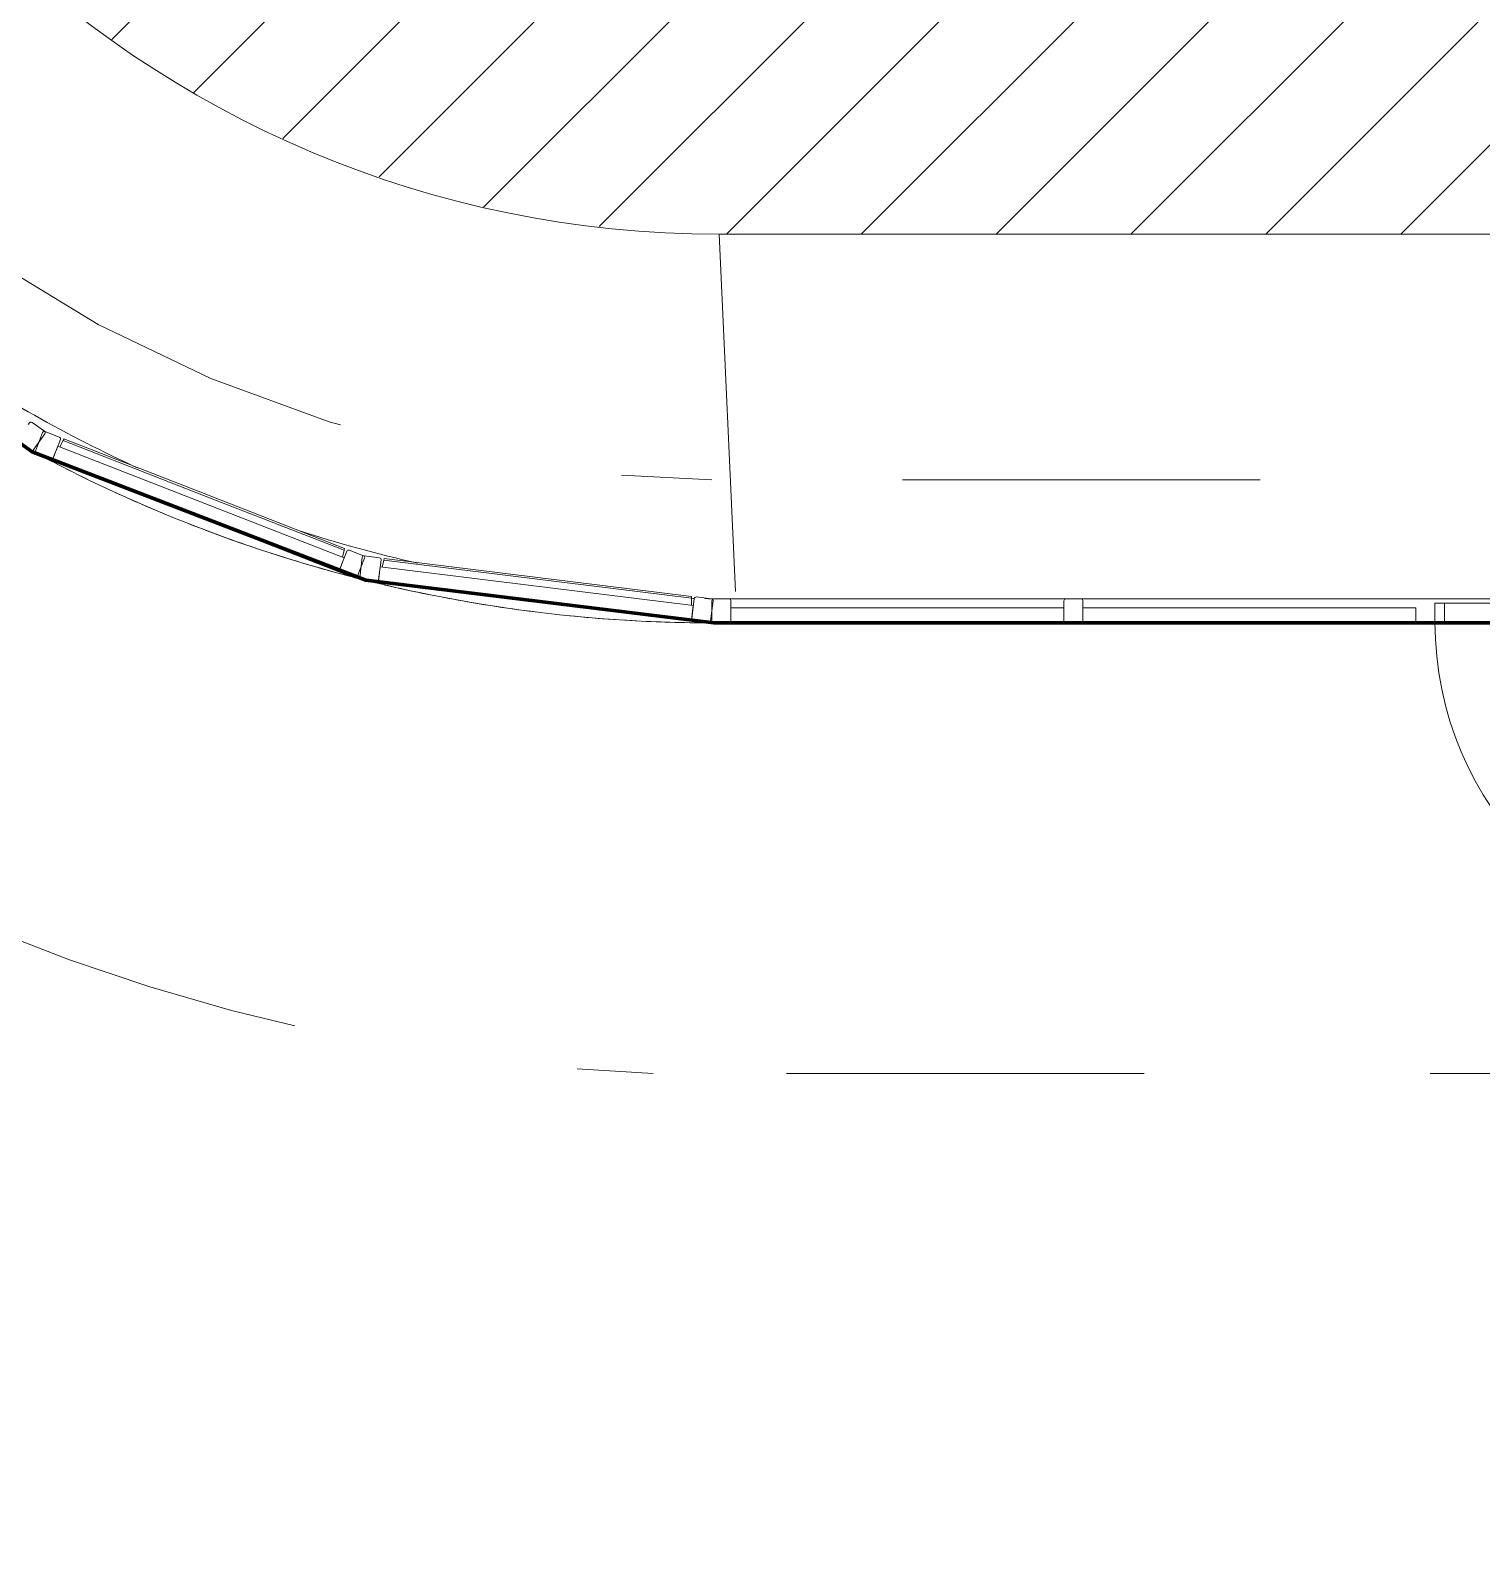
# Model space of a CAD drawing. Header units: metres. Extents: x -227.9 to -140, y 37.9 to 92.1.
# Drawn here: x -205.024 to -201.979, y 57.589 to 60.756 of the extents above; entities that cross this region are included whole.
import ezdxf

# ---------------------------------------------------------------- set-up
doc = ezdxf.new("R2010")
doc.units = ezdxf.units.M
doc.linetypes.add('JIS_02_0.7', pattern=[1.35, 0.75, -0.6])
doc.layers.add('A-DETL', color=94, linetype='Continuous', lineweight=5, true_color=0x00a600)
doc.layers.add('G-IMPT', color=8, linetype='Continuous', lineweight=5, true_color=0x808080)
for name, color, linetype, lineweight in [('A-DOOR', 7, 'Continuous', 5), ('A-FLOR', 7, 'Continuous', 5), ('A-FLOR-PATT', 7, 'Continuous', 5), ('A-GLAZ-CURT', 7, 'Continuous', 5), ('A-GLAZ-CWMG', 7, 'Continuous', 5), ('A-ROOF', 7, 'Continuous', 5), ('A-WALL', 7, 'Continuous', 5)]:
    doc.layers.add(name, color=color, linetype=linetype, lineweight=lineweight)
doc.layers.add('Chambre', color=40, linetype='Continuous')

# ---------------------------------------------------------------- blocks, each defined once
blk = doc.blocks.new('LAG-C1030-PORTES-VITRINE DE MAGASIN-13PR_08_01 - LAG-C1030-PORTES-VITRINE DE MAGASIN-13PR_08_01-12728434-MUC-LAG-PRO-PLA-ARC-TZN-N02-AG02Ec-Cote')
at = {"layer": 'A-DOOR', "color": 9, "lineweight": 9, "true_color": 0xc0c0c0}
for p, q in [((-0.3491, 0.04), (-0.3291, 0.04)), ((-0.3491, 0), (-0.3491, 0.04)), ((-0.3291, 0.04), (-0.3291, 0)), ((0.3291, 0.04), (0.3491, 0.04)), ((0.3291, 0), (0.3291, 0.04)), ((0.3491, 0.04), (0.3491, 0)), ((-0.3291, 0), (-0.3491, 0)), ((0.3491, 0), (0.3291, 0))]:
    blk.add_line(p, q, dxfattribs=at)
at = {"layer": 'A-DOOR', "color": 9, "true_color": 0xc0c0c0}
for p, q in [((0.3291, 0.04), (-0.3291, 0.04)), ((-0.3291, 0), (0.3291, 0))]:
    blk.add_line(p, q, dxfattribs=at)
at = {"layer": 'A-DOOR'}
blk.add_line((0.3491, 0), (0.3491, -0.6982), dxfattribs=at)
blk.add_arc((0.3491, 0), 0.6982, 180, 270, dxfattribs=at)
blk = doc.blocks.new('LAG-B2020-PANNEAU DE RIDEAU-TRANSPARENT - CURTAIN WALL MULLION_dwg_12FT-JANSEN-P05-V88-MUC-LAG-PRO-PLA-ARC-TZN-N02-AG02Ec-Cote')
at = {"layer": 'G-IMPT', "flags": 128}
blk.add_lwpolyline([(0.004, 0.0001), (0.003, 0), (0.002, 0.0001), (0.001, 0), (0, 0), (0.001, 0.0001), (0.002, 0), (0.003, 0.0001), (0.004, 0)], dxfattribs=at)
at = {"layer": 'G-IMPT', "color": 161, "true_color": 0x7f9fff, "flags": 128}
for points in [[(0, 0), (0, 0), (0, 0), (0, 0), (0, 0), (0, 0), (0, 0.0001), (0, 0), (0, 0), (0, 0), (0, 0), (0, 0), (0, 0), (0, 0)], [(0, 0), (0, 0), (0, 0), (0, 0)], [(0.001, 0), (0.001, 0), (0.001, 0), (0.001, 0), (0.001, 0), (0.001, 0), (0.001, 0.0001), (0.001, 0), (0.001, 0), (0.001, 0), (0.001, 0), (0.001, 0), (0.001, 0), (0.001, 0)], [(0.001, 0), (0.001, 0), (0.001, 0), (0.001, 0)], [(0.001, 0), (0.001, 0), (0.001, 0), (0.001, 0), (0.001, 0), (0.001, 0)], [(0.001, 0), (0.001, 0), (0.001, 0), (0.001, 0)], [(0.002, 0), (0.002, 0), (0.002, 0), (0.002, 0), (0.002, 0), (0.002, 0), (0.002, 0.0001), (0.002, 0), (0.002, 0), (0.002, 0), (0.002, 0), (0.002, 0), (0.002, 0), (0.002, 0)], [(0.002, 0), (0.002, 0), (0.002, 0), (0.002, 0)], [(0.002, 0), (0.002, 0), (0.002, 0), (0.002, 0), (0.002, 0), (0.002, 0)], [(0.002, 0), (0.002, 0), (0.002, 0), (0.002, 0)], [(0.003, 0), (0.003, 0), (0.003, 0), (0.003, 0), (0.003, 0), (0.003, 0), (0.003, 0), (0.003, 0.0001), (0.003, 0), (0.003, 0), (0.003, 0), (0.003, 0), (0.003, 0), (0.003, 0)], [(0.003, 0), (0.0031, 0), (0.0031, 0), (0.003, 0)], [(0.003, 0), (0.003, 0), (0.0031, 0), (0.0031, 0), (0.003, 0), (0.003, 0)], [(0.003, 0), (0.003, 0), (0.003, 0), (0.003, 0)], [(0.004, 0), (0.004, 0), (0.004, 0), (0.004, 0), (0.004, 0), (0.0041, 0), (0.004, 0.0001), (0.004, 0), (0.004, 0), (0.004, 0), (0.004, 0), (0.004, 0), (0.004, 0), (0.004, 0)], [(0.004, 0), (0.004, 0), (0.004, 0), (0.004, 0)]]:
    blk.add_lwpolyline(points, dxfattribs=at)
at = {"layer": 'G-IMPT', "color": 4, "true_color": 0x00ffff, "flags": 128}
for points in [[(0.001, 0), (0.001, 0), (0, 0), (0, 0)], [(0.002, 0), (0.002, 0), (0.001, 0), (0.001, 0)], [(0.003, 0), (0.003, 0), (0.002, 0), (0.002, 0)], [(0.004, 0), (0.004, 0), (0.003, 0), (0.003, 0)]]:
    blk.add_lwpolyline(points, close=True, dxfattribs=at)
at = {"layer": 'G-IMPT', "color": 161, "true_color": 0x7f9fff}
for centre, radius, start, end in [((0, 0), 0.000004, 90, 180), ((0, 0), 0.000004, 360, 90), ((0, 0), 0.000002, 90, 180), ((0, 0), 0.000002, 360, 90), ((0, 0), 0.000002, 270, 360), ((0, 0), 0.000002, 180, 270), ((0, 0), 0.000004, 270, 0), ((0, 0), 0.000004, 180, 270), ((0.001, 0), 0.000004, 90, 180), ((0.001, 0), 0.000004, 360, 90), ((0.001, 0), 0.000002, 90, 180), ((0.001, 0), 0.000002, 360, 90), ((0.001, 0), 0.000002, 270, 360), ((0.001, 0), 0.000002, 180, 270), ((0.001, 0), 0.000004, 270, 0), ((0.001, 0), 0.000004, 180, 270), ((0.002, 0), 0.000004, 90, 180), ((0.002, 0), 0.000004, 360, 90), ((0.002, 0), 0.000002, 90, 180), ((0.002, 0), 0.000002, 360, 90), ((0.002, 0), 0.000002, 270, 360), ((0.002, 0), 0.000002, 180, 270), ((0.002, 0), 0.000004, 270, 0), ((0.002, 0), 0.000004, 180, 270), ((0.003, 0), 0.000004, 90, 180), ((0.003, 0), 0.000004, 360, 90), ((0.003, 0), 0.000002, 90, 180), ((0.003, 0), 0.000002, 360, 90), ((0.003, 0), 0.000002, 270, 360), ((0.003, 0), 0.000002, 180, 270), ((0.003, 0), 0.000004, 270, 0), ((0.003, 0), 0.000004, 180, 270), ((0.004, 0), 0.000004, 360, 90), ((0.004, 0), 0.000004, 90, 180), ((0.004, 0), 0.000002, 360, 90), ((0.004, 0), 0.000002, 90, 180), ((0.004, 0), 0.000002, 180, 270), ((0.004, 0), 0.000002, 270, 360), ((0.004, 0), 0.000004, 180, 270), ((0.004, 0), 0.000004, 270, 0)]:
    blk.add_arc(centre, radius, start, end, dxfattribs=at)
blk = doc.blocks.new('LAG-B2020-PANNEAU DE RIDEAU-TRANSPARENT - CURTAIN WALL MULLION_dwg-V89-MUC-LAG-PRO-PLA-ARC-TZN-N02-AG02Ec-Cote')
blk.add_blockref('LAG-B2020-PANNEAU DE RIDEAU-TRANSPARENT - CURTAIN WALL MULLION_dwg_12FT-JANSEN-P05-V88-MUC-LAG-PRO-PLA-ARC-TZN-N02-AG02Ec-Cote', (-0.0027, 0.0003))
blk = doc.blocks.new('LAG-B2020-PANNEAU DE RIDEAU-TRANSPARENT - LAG-B2020-PANNEAU DE RIDEAU-TRANSPARENT-11581465-MUC-LAG-PRO-PLA-ARC-TZN-N02-AG02Ec-Cote')
at = {"layer": 'A-GLAZ-CURT', "lineweight": 9}
for p, q in [((0.3491, 0), (-0.3491, 0)), ((-0.3491, 0), (-0.3491, -0.03)), ((0.3491, -0.03), (0.3491, 0)), ((-0.3491, -0.03), (0.3491, -0.03))]:
    blk.add_line(p, q, dxfattribs=at)
blk.add_blockref('LAG-B2020-PANNEAU DE RIDEAU-TRANSPARENT - CURTAIN WALL MULLION_dwg-V89-MUC-LAG-PRO-PLA-ARC-TZN-N02-AG02Ec-Cote', (0, 0))
blk = doc.blocks.new('LAG-B2020-PANNEAU DE RIDEAU-TRANSPARENT - CURTAIN WALL MULLION_dwg_12FT-JANSEN-P05-V90-MUC-LAG-PRO-PLA-ARC-TZN-N02-AG02Ec-Cote')
at = {"layer": 'G-IMPT', "flags": 128}
blk.add_lwpolyline([(0.004, 0.0001), (0.003, 0), (0.002, 0.0001), (0.001, 0), (0, 0), (0.001, 0.0001), (0.002, 0), (0.003, 0.0001), (0.004, 0)], dxfattribs=at)
at = {"layer": 'G-IMPT', "color": 161, "true_color": 0x7f9fff, "flags": 128}
for points in [[(0, 0), (0, 0), (0, 0), (0, 0), (0, 0), (0, 0), (0, 0.0001), (0, 0), (0, 0), (0, 0), (0, 0), (0, 0), (0, 0), (0, 0)], [(0, 0), (0, 0), (0, 0), (0, 0)], [(0.001, 0), (0.001, 0), (0.001, 0), (0.001, 0), (0.001, 0), (0.001, 0), (0.001, 0.0001), (0.001, 0), (0.001, 0), (0.001, 0), (0.001, 0), (0.001, 0), (0.001, 0), (0.001, 0)], [(0.001, 0), (0.001, 0), (0.001, 0), (0.001, 0)], [(0.001, 0), (0.001, 0), (0.001, 0), (0.001, 0), (0.001, 0), (0.001, 0)], [(0.001, 0), (0.001, 0), (0.001, 0), (0.001, 0)], [(0.002, 0), (0.002, 0), (0.002, 0), (0.002, 0), (0.002, 0), (0.002, 0), (0.002, 0.0001), (0.002, 0), (0.002, 0), (0.002, 0), (0.002, 0), (0.002, 0), (0.002, 0), (0.002, 0)], [(0.002, 0), (0.002, 0), (0.002, 0), (0.002, 0)], [(0.002, 0), (0.002, 0), (0.002, 0), (0.002, 0), (0.002, 0), (0.002, 0)], [(0.002, 0), (0.002, 0), (0.002, 0), (0.002, 0)], [(0.003, 0), (0.003, 0), (0.003, 0), (0.003, 0), (0.003, 0), (0.003, 0), (0.003, 0), (0.003, 0.0001), (0.003, 0), (0.003, 0), (0.003, 0), (0.003, 0), (0.003, 0), (0.003, 0)], [(0.003, 0), (0.0031, 0), (0.0031, 0), (0.003, 0)], [(0.003, 0), (0.003, 0), (0.0031, 0), (0.0031, 0), (0.003, 0), (0.003, 0)], [(0.003, 0), (0.003, 0), (0.003, 0), (0.003, 0)], [(0.004, 0), (0.004, 0), (0.004, 0), (0.004, 0), (0.004, 0), (0.0041, 0), (0.004, 0.0001), (0.004, 0), (0.004, 0), (0.004, 0), (0.004, 0), (0.004, 0), (0.004, 0), (0.004, 0)], [(0.004, 0), (0.004, 0), (0.004, 0), (0.004, 0)]]:
    blk.add_lwpolyline(points, dxfattribs=at)
at = {"layer": 'G-IMPT', "color": 4, "true_color": 0x00ffff, "flags": 128}
for points in [[(0.001, 0), (0.001, 0), (0, 0), (0, 0)], [(0.002, 0), (0.002, 0), (0.001, 0), (0.001, 0)], [(0.003, 0), (0.003, 0), (0.002, 0), (0.002, 0)], [(0.004, 0), (0.004, 0), (0.003, 0), (0.003, 0)]]:
    blk.add_lwpolyline(points, close=True, dxfattribs=at)
at = {"layer": 'G-IMPT', "color": 161, "true_color": 0x7f9fff}
for centre, radius, start, end in [((0, 0), 0.000004, 90, 180), ((0, 0), 0.000004, 360, 90), ((0, 0), 0.000002, 90, 180), ((0, 0), 0.000002, 360, 90), ((0, 0), 0.000002, 270, 360), ((0, 0), 0.000002, 180, 270), ((0, 0), 0.000004, 270, 0), ((0, 0), 0.000004, 180, 270), ((0.001, 0), 0.000004, 90, 180), ((0.001, 0), 0.000004, 360, 90), ((0.001, 0), 0.000002, 90, 180), ((0.001, 0), 0.000002, 360, 90), ((0.001, 0), 0.000002, 270, 360), ((0.001, 0), 0.000002, 180, 270), ((0.001, 0), 0.000004, 270, 0), ((0.001, 0), 0.000004, 180, 270), ((0.002, 0), 0.000004, 90, 180), ((0.002, 0), 0.000004, 360, 90), ((0.002, 0), 0.000002, 90, 180), ((0.002, 0), 0.000002, 360, 90), ((0.002, 0), 0.000002, 270, 360), ((0.002, 0), 0.000002, 180, 270), ((0.002, 0), 0.000004, 270, 0), ((0.002, 0), 0.000004, 180, 270), ((0.003, 0), 0.000004, 90, 180), ((0.003, 0), 0.000004, 360, 90), ((0.003, 0), 0.000002, 90, 180), ((0.003, 0), 0.000002, 360, 90), ((0.003, 0), 0.000002, 270, 360), ((0.003, 0), 0.000002, 180, 270), ((0.003, 0), 0.000004, 270, 0), ((0.003, 0), 0.000004, 180, 270), ((0.004, 0), 0.000004, 360, 90), ((0.004, 0), 0.000004, 90, 180), ((0.004, 0), 0.000002, 360, 90), ((0.004, 0), 0.000002, 90, 180), ((0.004, 0), 0.000002, 180, 270), ((0.004, 0), 0.000002, 270, 360), ((0.004, 0), 0.000004, 180, 270), ((0.004, 0), 0.000004, 270, 0)]:
    blk.add_arc(centre, radius, start, end, dxfattribs=at)
blk = doc.blocks.new('LAG-B2020-PANNEAU DE RIDEAU-TRANSPARENT - CURTAIN WALL MULLION_dwg-V91-MUC-LAG-PRO-PLA-ARC-TZN-N02-AG02Ec-Cote')
blk.add_blockref('LAG-B2020-PANNEAU DE RIDEAU-TRANSPARENT - CURTAIN WALL MULLION_dwg_12FT-JANSEN-P05-V90-MUC-LAG-PRO-PLA-ARC-TZN-N02-AG02Ec-Cote', (-0.0027, 0.0003))
blk = doc.blocks.new('LAG-B2020-PANNEAU DE RIDEAU-TRANSPARENT - LAG-B2020-PANNEAU DE RIDEAU-TRANSPARENT-V92-MUC-LAG-PRO-PLA-ARC-TZN-N02-AG02Ec-Cote')
at = {"layer": 'A-GLAZ-CURT', "lineweight": 9}
for p, q in [((0.3491, 0), (-0.3491, 0)), ((-0.3491, 0), (-0.3491, -0.03)), ((0.3491, -0.03), (0.3491, 0)), ((-0.3491, -0.03), (0.3491, -0.03))]:
    blk.add_line(p, q, dxfattribs=at)
blk.add_blockref('LAG-B2020-PANNEAU DE RIDEAU-TRANSPARENT - CURTAIN WALL MULLION_dwg-V91-MUC-LAG-PRO-PLA-ARC-TZN-N02-AG02Ec-Cote', (0, 0))
blk = doc.blocks.new('Rectangulaire Meneau - LAG-B2010-MENEAU-40x50-V83-MUC-LAG-PRO-PLA-ARC-TZN-N02-AG02Ec-Cote')
at = {"layer": 'A-GLAZ-CWMG', "lineweight": 13}
for p, q in [((-0.02, 0.0027), (-0.02, 0.0447)), ((-0.016, 0.0487), (0.016, 0.0487)), ((0.02, 0.0447), (0.02, 0.0027)), ((0.016, -0.0013), (-0.016, -0.0013))]:
    blk.add_line(p, q, dxfattribs=at)
for centre, start, end in [((-0.016, 0.0447), 90, 180), ((0.016, 0.0447), 360, 90), ((-0.016, 0.0027), 180, 270), ((0.016, 0.0027), 270, 0)]:
    blk.add_arc(centre, 0.004, start, end, dxfattribs=at)
blk = doc.blocks.new('Rectangulaire Meneau - LAG-B2010-MENEAU-11581503-MUC-LAG-PRO-PLA-ARC-TZN-N02-AG02Ec-Cote')
at = {"layer": 'A-GLAZ-CWMG', "lineweight": 13}
for p, q in [((-0.04, 0.0027), (-0.04, 0.0447)), ((-0.036, 0.0487), (-0.004, 0.0487)), ((0, 0.0447), (0, 0.0027)), ((-0.004, -0.0013), (-0.036, -0.0013))]:
    blk.add_line(p, q, dxfattribs=at)
for centre, start, end in [((-0.036, 0.0447), 90, 180), ((-0.004, 0.0447), 0, 90), ((-0.036, 0.0027), 180, 270), ((-0.004, 0.0027), 270, 0)]:
    blk.add_arc(centre, 0.004, start, end, dxfattribs=at)
blk = doc.blocks.new('LAG-B2020-PANNEAU DE RIDEAU-TRANSPARENT - CURTAIN WALL MULLION_dwg_12FT-JANSEN-P05-V126-MUC-LAG-PRO-PLA-ARC-TZN-N02-AG02Ec-Cote')
at = {"layer": 'G-IMPT', "flags": 128}
blk.add_lwpolyline([(0.004, 0.0001), (0.003, 0), (0.002, 0.0001), (0.001, 0), (0, 0), (0.001, 0.0001), (0.002, 0), (0.003, 0.0001), (0.004, 0)], dxfattribs=at)
at = {"layer": 'G-IMPT', "color": 161, "true_color": 0x7f9fff, "flags": 128}
for points in [[(0, 0), (0, 0), (0, 0), (0, 0), (0, 0), (0, 0), (0, 0.0001), (0, 0), (0, 0), (0, 0), (0, 0), (0, 0), (0, 0), (0, 0)], [(0, 0), (0, 0), (0, 0), (0, 0)], [(0.001, 0), (0.001, 0), (0.001, 0), (0.001, 0), (0.001, 0), (0.001, 0), (0.001, 0.0001), (0.001, 0), (0.001, 0), (0.001, 0), (0.001, 0), (0.001, 0), (0.001, 0), (0.001, 0)], [(0.001, 0), (0.001, 0), (0.001, 0), (0.001, 0)], [(0.001, 0), (0.001, 0), (0.001, 0), (0.001, 0), (0.001, 0), (0.001, 0)], [(0.001, 0), (0.001, 0), (0.001, 0), (0.001, 0)], [(0.002, 0), (0.002, 0), (0.002, 0), (0.002, 0), (0.002, 0), (0.002, 0), (0.002, 0.0001), (0.002, 0), (0.002, 0), (0.002, 0), (0.002, 0), (0.002, 0), (0.002, 0), (0.002, 0)], [(0.002, 0), (0.002, 0), (0.002, 0), (0.002, 0)], [(0.002, 0), (0.002, 0), (0.002, 0), (0.002, 0), (0.002, 0), (0.002, 0)], [(0.002, 0), (0.002, 0), (0.002, 0), (0.002, 0)], [(0.003, 0), (0.003, 0), (0.003, 0), (0.003, 0), (0.003, 0), (0.003, 0), (0.003, 0), (0.003, 0.0001), (0.003, 0), (0.003, 0), (0.003, 0), (0.003, 0), (0.003, 0), (0.003, 0)], [(0.003, 0), (0.0031, 0), (0.0031, 0), (0.003, 0)], [(0.003, 0), (0.003, 0), (0.0031, 0), (0.0031, 0), (0.003, 0), (0.003, 0)], [(0.003, 0), (0.003, 0), (0.003, 0), (0.003, 0)], [(0.004, 0), (0.004, 0), (0.004, 0), (0.004, 0), (0.004, 0), (0.0041, 0), (0.004, 0.0001), (0.004, 0), (0.004, 0), (0.004, 0), (0.004, 0), (0.004, 0), (0.004, 0), (0.004, 0)], [(0.004, 0), (0.004, 0), (0.004, 0), (0.004, 0)]]:
    blk.add_lwpolyline(points, dxfattribs=at)
at = {"layer": 'G-IMPT', "color": 4, "true_color": 0x00ffff, "flags": 128}
for points in [[(0.001, 0), (0.001, 0), (0, 0), (0, 0)], [(0.002, 0), (0.002, 0), (0.001, 0), (0.001, 0)], [(0.003, 0), (0.003, 0), (0.002, 0), (0.002, 0)], [(0.004, 0), (0.004, 0), (0.003, 0), (0.003, 0)]]:
    blk.add_lwpolyline(points, close=True, dxfattribs=at)
at = {"layer": 'G-IMPT', "color": 161, "true_color": 0x7f9fff}
for centre, radius, start, end in [((0, 0), 0.000004, 90, 180), ((0, 0), 0.000004, 360, 90), ((0, 0), 0.000002, 90, 180), ((0, 0), 0.000002, 360, 90), ((0, 0), 0.000002, 270, 360), ((0, 0), 0.000002, 180, 270), ((0, 0), 0.000004, 270, 0), ((0, 0), 0.000004, 180, 270), ((0.001, 0), 0.000004, 90, 180), ((0.001, 0), 0.000004, 360, 90), ((0.001, 0), 0.000002, 90, 180), ((0.001, 0), 0.000002, 360, 90), ((0.001, 0), 0.000002, 270, 360), ((0.001, 0), 0.000002, 180, 270), ((0.001, 0), 0.000004, 270, 0), ((0.001, 0), 0.000004, 180, 270), ((0.002, 0), 0.000004, 90, 180), ((0.002, 0), 0.000004, 360, 90), ((0.002, 0), 0.000002, 90, 180), ((0.002, 0), 0.000002, 360, 90), ((0.002, 0), 0.000002, 270, 360), ((0.002, 0), 0.000002, 180, 270), ((0.002, 0), 0.000004, 270, 0), ((0.002, 0), 0.000004, 180, 270), ((0.003, 0), 0.000004, 90, 180), ((0.003, 0), 0.000004, 360, 90), ((0.003, 0), 0.000002, 90, 180), ((0.003, 0), 0.000002, 360, 90), ((0.003, 0), 0.000002, 270, 360), ((0.003, 0), 0.000002, 180, 270), ((0.003, 0), 0.000004, 270, 0), ((0.003, 0), 0.000004, 180, 270), ((0.004, 0), 0.000004, 360, 90), ((0.004, 0), 0.000004, 90, 180), ((0.004, 0), 0.000002, 360, 90), ((0.004, 0), 0.000002, 90, 180), ((0.004, 0), 0.000002, 180, 270), ((0.004, 0), 0.000002, 270, 360), ((0.004, 0), 0.000004, 180, 270), ((0.004, 0), 0.000004, 270, 0)]:
    blk.add_arc(centre, radius, start, end, dxfattribs=at)
blk = doc.blocks.new('LAG-B2020-PANNEAU DE RIDEAU-TRANSPARENT - CURTAIN WALL MULLION_dwg-V127-MUC-LAG-PRO-PLA-ARC-TZN-N02-AG02Ec-Cote')
blk.add_blockref('LAG-B2020-PANNEAU DE RIDEAU-TRANSPARENT - CURTAIN WALL MULLION_dwg_12FT-JANSEN-P05-V126-MUC-LAG-PRO-PLA-ARC-TZN-N02-AG02Ec-Cote', (-0.0027, 0.0003))
blk = doc.blocks.new('LAG-B2020-PANNEAU DE RIDEAU-TRANSPARENT - LAG-B2020-PANNEAU DE RIDEAU-TRANSPARENT-11581883-MUC-LAG-PRO-PLA-ARC-TZN-N02-AG02Ec-Cote')
at = {"layer": 'A-GLAZ-CURT', "lineweight": 9}
for p, q in [((0.3308, 0), (-0.3308, 0)), ((-0.3308, 0), (-0.3308, -0.03)), ((-0.3308, -0.03), (0.3308, -0.03)), ((0.3308, -0.03), (0.3308, 0))]:
    blk.add_line(p, q, dxfattribs=at)
blk.add_blockref('LAG-B2020-PANNEAU DE RIDEAU-TRANSPARENT - CURTAIN WALL MULLION_dwg-V127-MUC-LAG-PRO-PLA-ARC-TZN-N02-AG02Ec-Cote', (0, 0))
blk = doc.blocks.new('Rectangulaire Meneau - LAG-B2010-MENEAU-40x50_50-11581879-MUC-LAG-PRO-PLA-ARC-TZN-N02-AG02Ec-Cote')
at = {"layer": 'A-GLAZ-CWMG'}
for p, q in [((-203.9597, 59.6049), (-203.6372, 59.565)), ((-203.6372, 59.569), (-203.9592, 59.6089)), ((-203.9592, 59.6089), (-203.6372, 59.569)), ((-203.9653, 59.5592), (-203.6372, 59.5186)), ((-203.9653, 59.5592), (-203.6372, 59.5186)), ((-203.6372, 59.5501), (-203.6372, 59.565)), ((-203.6372, 59.5186), (-203.6372, 59.5198))]:
    blk.add_line(p, q, dxfattribs=at)
at = {"layer": 'A-GLAZ-CWMG', "flags": 128}
blk.add_lwpolyline([(-203.6372, 59.565), (-203.6372, 59.5678), (-203.6372, 59.569)], dxfattribs=at)
blk = doc.blocks.new('Rectangulaire Meneau - LAG-B2010-MENEAU-40x50_50-11581880-MUC-LAG-PRO-PLA-ARC-TZN-N02-AG02Ec-Cote')
at = {"layer": 'A-GLAZ-CWMG'}
for p, q in [((-204.2822, 59.6448), (-204.2858, 59.6304)), ((-204.2822, 59.6448), (-203.9597, 59.6049)), ((-203.9592, 59.6089), (-204.2812, 59.6487)), ((-204.2812, 59.6487), (-203.9592, 59.6089)), ((-204.2932, 59.601), (-204.2935, 59.5998)), ((-204.2935, 59.5998), (-203.9653, 59.5592)), ((-204.2935, 59.5998), (-203.9653, 59.5592))]:
    blk.add_line(p, q, dxfattribs=at)
at = {"layer": 'A-GLAZ-CWMG', "flags": 128}
blk.add_lwpolyline([(-204.2812, 59.6487), (-204.2815, 59.6475), (-204.2822, 59.6448)], dxfattribs=at)
blk = doc.blocks.new('Rectangulaire Meneau - LAG-B2010-MENEAU-40x50-11581886-MUC-LAG-PRO-PLA-ARC-TZN-N02-AG02Ec-Cote')
at = {"layer": 'A-GLAZ-CWMG', "lineweight": 13}
for p, q in [((-0.04, 0.0027), (-0.04, 0.0447)), ((-0.036, 0.0487), (-0.004, 0.0487)), ((0, 0.0447), (0, 0.0027)), ((-0.004, -0.0013), (-0.036, -0.0013))]:
    blk.add_line(p, q, dxfattribs=at)
for centre, start, end in [((-0.036, 0.0447), 90, 180), ((-0.004, 0.0447), 360, 90), ((-0.036, 0.0027), 180, 270), ((-0.004, 0.0027), 270, 0)]:
    blk.add_arc(centre, 0.004, start, end, dxfattribs=at)
blk = doc.blocks.new('Rectangulaire Meneau - LAG-B2010-MENEAU-40x50-11581889-MUC-LAG-PRO-PLA-ARC-TZN-N02-AG02Ec-Cote')
at = {"layer": 'A-GLAZ-CWMG', "lineweight": 13}
for p, q in [((-0.04, 0.0447), (-0.04, 0.0027)), ((-0.004, 0.0487), (-0.036, 0.0487)), ((0, 0.0027), (0, 0.0447)), ((-0.036, -0.0013), (-0.004, -0.0013))]:
    blk.add_line(p, q, dxfattribs=at)
for centre, start, end in [((-0.036, 0.0447), 90, 180), ((-0.004, 0.0447), 0, 90), ((-0.036, 0.0027), 180, 270), ((-0.004, 0.0027), 270, 0)]:
    blk.add_arc(centre, 0.004, start, end, dxfattribs=at)
blk = doc.blocks.new('LAG-B2020-PANNEAU DE RIDEAU-TRANSPARENT - CURTAIN WALL MULLION_dwg_12FT-JANSEN-P05-V128-MUC-LAG-PRO-PLA-ARC-TZN-N02-AG02Ec-Cote')
at = {"layer": 'G-IMPT', "flags": 128}
blk.add_lwpolyline([(0.004, 0.0001), (0.003, 0), (0.002, 0.0001), (0.001, 0), (0, 0), (0.001, 0.0001), (0.002, 0), (0.003, 0.0001), (0.004, 0)], dxfattribs=at)
at = {"layer": 'G-IMPT', "color": 161, "true_color": 0x7f9fff, "flags": 128}
for points in [[(0, 0), (0, 0), (0, 0), (0, 0), (0, 0), (0, 0), (0, 0.0001), (0, 0), (0, 0), (0, 0), (0, 0), (0, 0), (0, 0), (0, 0)], [(0, 0), (0, 0), (0, 0), (0, 0)], [(0.001, 0), (0.001, 0), (0.001, 0), (0.001, 0), (0.001, 0), (0.001, 0), (0.001, 0.0001), (0.001, 0), (0.001, 0), (0.001, 0), (0.001, 0), (0.001, 0), (0.001, 0), (0.001, 0)], [(0.001, 0), (0.001, 0), (0.001, 0), (0.001, 0)], [(0.001, 0), (0.001, 0), (0.001, 0), (0.001, 0), (0.001, 0), (0.001, 0)], [(0.001, 0), (0.001, 0), (0.001, 0), (0.001, 0)], [(0.002, 0), (0.002, 0), (0.002, 0), (0.002, 0), (0.002, 0), (0.002, 0), (0.002, 0.0001), (0.002, 0), (0.002, 0), (0.002, 0), (0.002, 0), (0.002, 0), (0.002, 0), (0.002, 0)], [(0.002, 0), (0.002, 0), (0.002, 0), (0.002, 0)], [(0.002, 0), (0.002, 0), (0.002, 0), (0.002, 0), (0.002, 0), (0.002, 0)], [(0.002, 0), (0.002, 0), (0.002, 0), (0.002, 0)], [(0.003, 0), (0.003, 0), (0.003, 0), (0.003, 0), (0.003, 0), (0.003, 0), (0.003, 0), (0.003, 0.0001), (0.003, 0), (0.003, 0), (0.003, 0), (0.003, 0), (0.003, 0), (0.003, 0)], [(0.003, 0), (0.0031, 0), (0.0031, 0), (0.003, 0)], [(0.003, 0), (0.003, 0), (0.0031, 0), (0.0031, 0), (0.003, 0), (0.003, 0)], [(0.003, 0), (0.003, 0), (0.003, 0), (0.003, 0)], [(0.004, 0), (0.004, 0), (0.004, 0), (0.004, 0), (0.004, 0), (0.0041, 0), (0.004, 0.0001), (0.004, 0), (0.004, 0), (0.004, 0), (0.004, 0), (0.004, 0), (0.004, 0), (0.004, 0)], [(0.004, 0), (0.004, 0), (0.004, 0), (0.004, 0)]]:
    blk.add_lwpolyline(points, dxfattribs=at)
at = {"layer": 'G-IMPT', "color": 4, "true_color": 0x00ffff, "flags": 128}
for points in [[(0.001, 0), (0.001, 0), (0, 0), (0, 0)], [(0.002, 0), (0.002, 0), (0.001, 0), (0.001, 0)], [(0.003, 0), (0.003, 0), (0.002, 0), (0.002, 0)], [(0.004, 0), (0.004, 0), (0.003, 0), (0.003, 0)]]:
    blk.add_lwpolyline(points, close=True, dxfattribs=at)
at = {"layer": 'G-IMPT', "color": 161, "true_color": 0x7f9fff}
for centre, radius, start, end in [((0, 0), 0.000004, 90, 180), ((0, 0), 0.000004, 360, 90), ((0, 0), 0.000002, 90, 180), ((0, 0), 0.000002, 360, 90), ((0, 0), 0.000002, 270, 360), ((0, 0), 0.000002, 180, 270), ((0, 0), 0.000004, 270, 0), ((0, 0), 0.000004, 180, 270), ((0.001, 0), 0.000004, 90, 180), ((0.001, 0), 0.000004, 360, 90), ((0.001, 0), 0.000002, 90, 180), ((0.001, 0), 0.000002, 360, 90), ((0.001, 0), 0.000002, 270, 360), ((0.001, 0), 0.000002, 180, 270), ((0.001, 0), 0.000004, 270, 0), ((0.001, 0), 0.000004, 180, 270), ((0.002, 0), 0.000004, 90, 180), ((0.002, 0), 0.000004, 360, 90), ((0.002, 0), 0.000002, 90, 180), ((0.002, 0), 0.000002, 360, 90), ((0.002, 0), 0.000002, 270, 360), ((0.002, 0), 0.000002, 180, 270), ((0.002, 0), 0.000004, 270, 0), ((0.002, 0), 0.000004, 180, 270), ((0.003, 0), 0.000004, 90, 180), ((0.003, 0), 0.000004, 360, 90), ((0.003, 0), 0.000002, 90, 180), ((0.003, 0), 0.000002, 360, 90), ((0.003, 0), 0.000002, 270, 360), ((0.003, 0), 0.000002, 180, 270), ((0.003, 0), 0.000004, 270, 0), ((0.003, 0), 0.000004, 180, 270), ((0.004, 0), 0.000004, 360, 90), ((0.004, 0), 0.000004, 90, 180), ((0.004, 0), 0.000002, 360, 90), ((0.004, 0), 0.000002, 90, 180), ((0.004, 0), 0.000002, 180, 270), ((0.004, 0), 0.000002, 270, 360), ((0.004, 0), 0.000004, 180, 270), ((0.004, 0), 0.000004, 270, 0)]:
    blk.add_arc(centre, radius, start, end, dxfattribs=at)
blk = doc.blocks.new('LAG-B2020-PANNEAU DE RIDEAU-TRANSPARENT - CURTAIN WALL MULLION_dwg-V129-MUC-LAG-PRO-PLA-ARC-TZN-N02-AG02Ec-Cote')
blk.add_blockref('LAG-B2020-PANNEAU DE RIDEAU-TRANSPARENT - CURTAIN WALL MULLION_dwg_12FT-JANSEN-P05-V128-MUC-LAG-PRO-PLA-ARC-TZN-N02-AG02Ec-Cote', (-0.0027, 0.0003))
blk = doc.blocks.new('LAG-B2020-PANNEAU DE RIDEAU-TRANSPARENT - LAG-B2020-PANNEAU DE RIDEAU-TRANSPARENT-11581896-MUC-LAG-PRO-PLA-ARC-TZN-N02-AG02Ec-Cote')
at = {"layer": 'A-GLAZ-CURT', "lineweight": 9}
for p, q in [((0.3224, 0), (-0.3224, 0)), ((-0.3224, 0), (-0.3224, -0.03)), ((0.3224, -0.03), (0.3224, 0)), ((-0.3224, -0.03), (0.3224, -0.03))]:
    blk.add_line(p, q, dxfattribs=at)
blk.add_blockref('LAG-B2020-PANNEAU DE RIDEAU-TRANSPARENT - CURTAIN WALL MULLION_dwg-V129-MUC-LAG-PRO-PLA-ARC-TZN-N02-AG02Ec-Cote', (0, 0))
blk = doc.blocks.new('Rectangulaire Meneau - LAG-B2010-MENEAU-40x50_50-11581892-MUC-LAG-PRO-PLA-ARC-TZN-N02-AG02Ec-Cote')
at = {"layer": 'A-GLAZ-CWMG'}
for p, q in [((-204.6602, 59.7808), (-204.3654, 59.6658)), ((-204.3644, 59.6697), (-204.6588, 59.7845)), ((-204.6588, 59.7845), (-204.3644, 59.6697)), ((-204.6769, 59.738), (-204.3767, 59.6208)), ((-204.6769, 59.738), (-204.3767, 59.6208)), ((-204.369, 59.6514), (-204.3654, 59.6658)), ((-204.3767, 59.6208), (-204.3764, 59.622))]:
    blk.add_line(p, q, dxfattribs=at)
at = {"layer": 'A-GLAZ-CWMG', "flags": 128}
blk.add_lwpolyline([(-204.3654, 59.6658), (-204.3647, 59.6686), (-204.3644, 59.6697)], dxfattribs=at)
blk = doc.blocks.new('Rectangulaire Meneau - LAG-B2010-MENEAU-40x50_50-11581893-MUC-LAG-PRO-PLA-ARC-TZN-N02-AG02Ec-Cote')
at = {"layer": 'A-GLAZ-CWMG'}
for p, q in [((-204.955, 59.8958), (-204.9621, 59.8828)), ((-204.955, 59.8958), (-204.6602, 59.7808)), ((-204.6588, 59.7845), (-204.9531, 59.8994)), ((-204.9531, 59.8994), (-204.6588, 59.7845)), ((-204.9766, 59.8561), (-204.9771, 59.8551)), ((-204.9771, 59.8551), (-204.6769, 59.738)), ((-204.9771, 59.8551), (-204.6769, 59.738))]:
    blk.add_line(p, q, dxfattribs=at)
at = {"layer": 'A-GLAZ-CWMG', "flags": 128}
blk.add_lwpolyline([(-204.9531, 59.8994), (-204.9537, 59.8983), (-204.955, 59.8958)], dxfattribs=at)
blk = doc.blocks.new('Rectangulaire Meneau - LAG-B2010-MENEAU-40x50-V131-MUC-LAG-PRO-PLA-ARC-TZN-N02-AG02Ec-Cote')
at = {"layer": 'A-GLAZ-CWMG', "lineweight": 13}
for p, q in [((-0.04, 0.0447), (-0.04, 0.04)), ((-0.004, 0.0487), (-0.036, 0.0487)), ((0, 0.0027), (0, 0.0447)), ((-0.036, -0.0013), (-0.004, -0.0013))]:
    blk.add_line(p, q, dxfattribs=at)
for centre, start, end in [((-0.036, 0.0447), 90, 180), ((-0.004, 0.0447), 0, 90), ((-0.036, 0.0027), 180, 270), ((-0.004, 0.0027), 270, 0)]:
    blk.add_arc(centre, 0.004, start, end, dxfattribs=at)

msp = doc.modelspace()

# ---------------------------------------------------------------- hatches: boundary and pattern name
at = {"layer": 'A-FLOR-PATT', "lineweight": 9}
h = msp.add_hatch(dxfattribs=at)
h.set_pattern_fill('FP_7', color=256, style=0, pattern_type=2)
h.set_pattern_definition([(45, (0, 0), (-0.14142136, 0.14142136), [])])
h.paths.add_polyline_path([(-202.164, 60.3285), (-183.5441, 60.3291), (-183.3808, 60.3362), (-183.2185, 60.3555), (-183.0579, 60.3868), (-182.9001, 60.43), (-182.7459, 60.4848), (-182.5961, 60.5509), (-182.4516, 60.628), (-182.3133, 60.7156), (-182.1785, 60.8162), (-182.1602, 60.832), (-182.6428, 61.3145), (-182.7568, 61.2367), (-182.8776, 61.1697), (-183.004, 61.1141), (-183.135, 61.0704), (-183.2694, 61.0389), (-183.4062, 61.0199), (-183.5441, 61.0135), (-203.5941, 61.0135), (-203.7249, 61.0192), (-203.8546, 61.0363), (-203.9824, 61.0646), (-204.1072, 61.104), (-204.2281, 61.1541), (-204.3441, 61.2145), (-204.4545, 61.2848), (-204.5583, 61.3645), (-204.6548, 61.4529), (-204.7432, 61.5493), (-204.8229, 61.6532), (-204.8932, 61.7635), (-204.9536, 61.8796), (-205.0037, 62.0005), (-205.043, 62.1253), (-205.0713, 62.253), (-205.0884, 62.3828), (-205.0941, 62.5135), (-205.0941, 63.3883), (-205.7791, 63.3883), (-205.7786, 62.5135), (-205.7713, 62.3491), (-205.7517, 62.1856), (-205.72, 62.024), (-205.6777, 61.8695), (-205.622, 61.7133), (-205.5568, 61.5655), (-205.4797, 61.421), (-205.392, 61.2827), (-205.2943, 61.1512), (-205.187, 61.0273), (-205.0683, 60.9096), (-204.9464, 60.8052), (-204.8143, 60.7082), (-204.6753, 60.6213), (-204.5303, 60.5449), (-204.3799, 60.4796), (-204.2198, 60.4242), (-204.0667, 60.3833), (-203.9055, 60.3529), (-203.7424, 60.3346), (-203.573, 60.3285), (-202.5752, 60.3285)])

# ---------------------------------------------------------------- linework, layer by layer
at = {"layer": 'A-DETL', "color": 7, "linetype": 'JIS_02_0.7'}
msp.add_line((-183.5441, 59.8135), (-203.5941, 59.8135), dxfattribs=at)
at = {"layer": 'A-DETL', "color": 9, "linetype": 'JIS_02_0.7', "lineweight": 9, "true_color": 0xc0c0c0}
msp.add_line((-201.3374, 58.5685), (-203.7174, 58.5685), dxfattribs=at)
at = {"layer": 'A-DETL', "color": 7, "linetype": 'JIS_02_0.7'}
msp.add_arc((-203.5941, 62.5135), 2.7, 180, 270, dxfattribs=at)
at = {"layer": 'A-DETL', "color": 9, "linetype": 'JIS_02_0.7', "lineweight": 9, "true_color": 0xc0c0c0}
msp.add_arc((-203.5654, 62.6111), 4.0455, 227.3472, 267.8458, dxfattribs=at)
at = {"layer": 'A-FLOR'}
msp.add_line((-203.5941, 59.5135), (-203.5978, 59.5135), dxfattribs=at)
at = {"layer": 'A-FLOR', "lineweight": 9}
msp.add_line((-203.5941, 59.5135), (-201.3394, 59.5135), dxfattribs=at)
at = {"layer": 'A-FLOR'}
for start, end in [(241.6264, 241.7683), (242.0907, 242.513), (244.9111, 246.1522), (248.4902, 249.7732), (252.0693, 253.4293), (255.6484, 255.7611), (255.9976, 257.0669), (259.2275, 260.7034), (262.4646, 262.8146), (266.3726, 267.9701), (269.5098, 269.9305)]:
    msp.add_arc((-203.5941, 62.5135), 3, start, end, dxfattribs=at)
at = {"layer": 'A-FLOR', "lineweight": 9}
for start, end in [(241.6306, 241.7647), (242.1421, 255.3677), (255.6002, 255.7595), (256.0249, 270)]:
    msp.add_arc((-203.5941, 62.5135), 3, start, end, dxfattribs=at)
at = {"layer": 'A-ROOF'}
for p, q in [((-203.5791, 60.3285), (-183.5591, 60.3285)), ((-202.8523, 59.5635), (-203.5441, 59.5635)), ((-201.3759, 59.5635), (-202.8194, 59.5635))]:
    msp.add_line(p, q, dxfattribs=at)
at = {"layer": 'A-ROOF', "color": 9, "linetype": 'JIS_02_0.7', "true_color": 0xc0c0c0}
msp.add_line((-203.5791, 60.3285), (-203.5441, 59.5635), dxfattribs=at)
at = {"layer": 'A-ROOF'}
for centre, radius, start, end in [((-203.5791, 62.5285), 2.2, 180, 270), ((-203.5441, 62.5635), 3, 235.9863, 245.3008), ((-203.5441, 62.5635), 3, 252.204, 257.1627), ((-203.5441, 62.5635), 3, 268.2222, 268.3531), ((-203.5441, 62.5635), 3, 268.7564, 270)]:
    msp.add_arc(centre, radius, start, end, dxfattribs=at)
at = {"layer": 'A-WALL'}
for start, end in [(242.372, 244.1345), (246.0281, 247.7994), (249.6829, 251.4641), (253.3361, 255.1286), (256.9868, 258.7929), (260.6343, 262.457), (264.2769, 266.1209), (267.9114, 269.5058)]:
    msp.add_arc((-203.5939, 62.5136), 3.0002, start, end, dxfattribs=at)
at = {"layer": 'Chambre', "lineweight": 140}
msp.add_lwpolyline([(-205.6272, 60.3063), (-206.3064, 59.6542), (-206.3064, 53.5276), (-205.6194, 53.5276), (-205.6064, 52.2776), (-201.3374, 52.2776), (-201.3754, 59.5137), (-203.5901, 59.5137), (-204.32, 59.6027), (-205.02, 59.8718), (-205.6311, 60.3111)], dxfattribs=at)

# ---------------------------------------------------------------- block references
at = {"layer": 'A-DOOR', "color": 9, "true_color": 0xc0c0c0}
msp.add_blockref('LAG-C1030-PORTES-VITRINE DE MAGASIN-13PR_08_01 - LAG-C1030-PORTES-VITRINE DE MAGASIN-13PR_08_01-12728434-MUC-LAG-PRO-PLA-ARC-TZN-N02-AG02Ec-Cote', (-201.7285, 59.515), dxfattribs=at)
at = {"layer": 'A-GLAZ-CURT'}
for name, p, rotation in [('LAG-B2020-PANNEAU DE RIDEAU-TRANSPARENT - LAG-B2020-PANNEAU DE RIDEAU-TRANSPARENT-11581896-MUC-LAG-PRO-PLA-ARC-TZN-N02-AG02Ec-Cote', (-204.6765, 59.7391), 158.6900555633537), ('LAG-B2020-PANNEAU DE RIDEAU-TRANSPARENT - LAG-B2020-PANNEAU DE RIDEAU-TRANSPARENT-11581883-MUC-LAG-PRO-PLA-ARC-TZN-N02-AG02Ec-Cote', (-203.9652, 59.5605), 172.9486890808439), ('LAG-B2020-PANNEAU DE RIDEAU-TRANSPARENT - LAG-B2020-PANNEAU DE RIDEAU-TRANSPARENT-V92-MUC-LAG-PRO-PLA-ARC-TZN-N02-AG02Ec-Cote', (-203.205, 59.515), 180), ('LAG-B2020-PANNEAU DE RIDEAU-TRANSPARENT - LAG-B2020-PANNEAU DE RIDEAU-TRANSPARENT-11581465-MUC-LAG-PRO-PLA-ARC-TZN-N02-AG02Ec-Cote', (-202.4668, 59.515), 180)]:
    msp.add_blockref(name, p, dxfattribs=dict(at, rotation=rotation))
at = {"layer": 'A-GLAZ-CWMG'}
for name, p, rotation in [('Rectangulaire Meneau - LAG-B2010-MENEAU-40x50-V131-MUC-LAG-PRO-PLA-ARC-TZN-N02-AG02Ec-Cote', (-205.0189, 59.8734), 324.4680045086028), ('Rectangulaire Meneau - LAG-B2010-MENEAU-40x50-11581889-MUC-LAG-PRO-PLA-ARC-TZN-N02-AG02Ec-Cote', (-204.3388, 59.6074), 338.6900555633537), ('Rectangulaire Meneau - LAG-B2010-MENEAU-40x50-11581889-MUC-LAG-PRO-PLA-ARC-TZN-N02-AG02Ec-Cote', (-203.5972, 59.515), 352.9486890808439)]:
    msp.add_blockref(name, p, dxfattribs=dict(at, rotation=rotation))
at = {"layer": 'A-GLAZ-CWMG', "extrusion": (0, 0, -1)}
for p, rotation in [((205.0141, 59.8708), 21.30994443664625), ((204.3332, 59.606), 7.051310919156087)]:
    msp.add_blockref('Rectangulaire Meneau - LAG-B2010-MENEAU-40x50-11581886-MUC-LAG-PRO-PLA-ARC-TZN-N02-AG02Ec-Cote', p, dxfattribs=dict(at, rotation=rotation))
at = {"layer": 'A-GLAZ-CWMG'}
for name in ['Rectangulaire Meneau - LAG-B2010-MENEAU-40x50_50-11581893-MUC-LAG-PRO-PLA-ARC-TZN-N02-AG02Ec-Cote', 'Rectangulaire Meneau - LAG-B2010-MENEAU-40x50_50-11581892-MUC-LAG-PRO-PLA-ARC-TZN-N02-AG02Ec-Cote', 'Rectangulaire Meneau - LAG-B2010-MENEAU-40x50_50-11581880-MUC-LAG-PRO-PLA-ARC-TZN-N02-AG02Ec-Cote', 'Rectangulaire Meneau - LAG-B2010-MENEAU-40x50_50-11581879-MUC-LAG-PRO-PLA-ARC-TZN-N02-AG02Ec-Cote']:
    msp.add_blockref(name, (0, 0), dxfattribs=at)
at = {"layer": 'A-GLAZ-CWMG', "extrusion": (0, 0, -1)}
for name, p in [('Rectangulaire Meneau - LAG-B2010-MENEAU-11581503-MUC-LAG-PRO-PLA-ARC-TZN-N02-AG02Ec-Cote', (203.5941, 59.515)), ('Rectangulaire Meneau - LAG-B2010-MENEAU-40x50-V83-MUC-LAG-PRO-PLA-ARC-TZN-N02-AG02Ec-Cote', (202.8359, 59.515))]:
    msp.add_blockref(name, p, dxfattribs=at)

doc.saveas('drawing.dxf')
